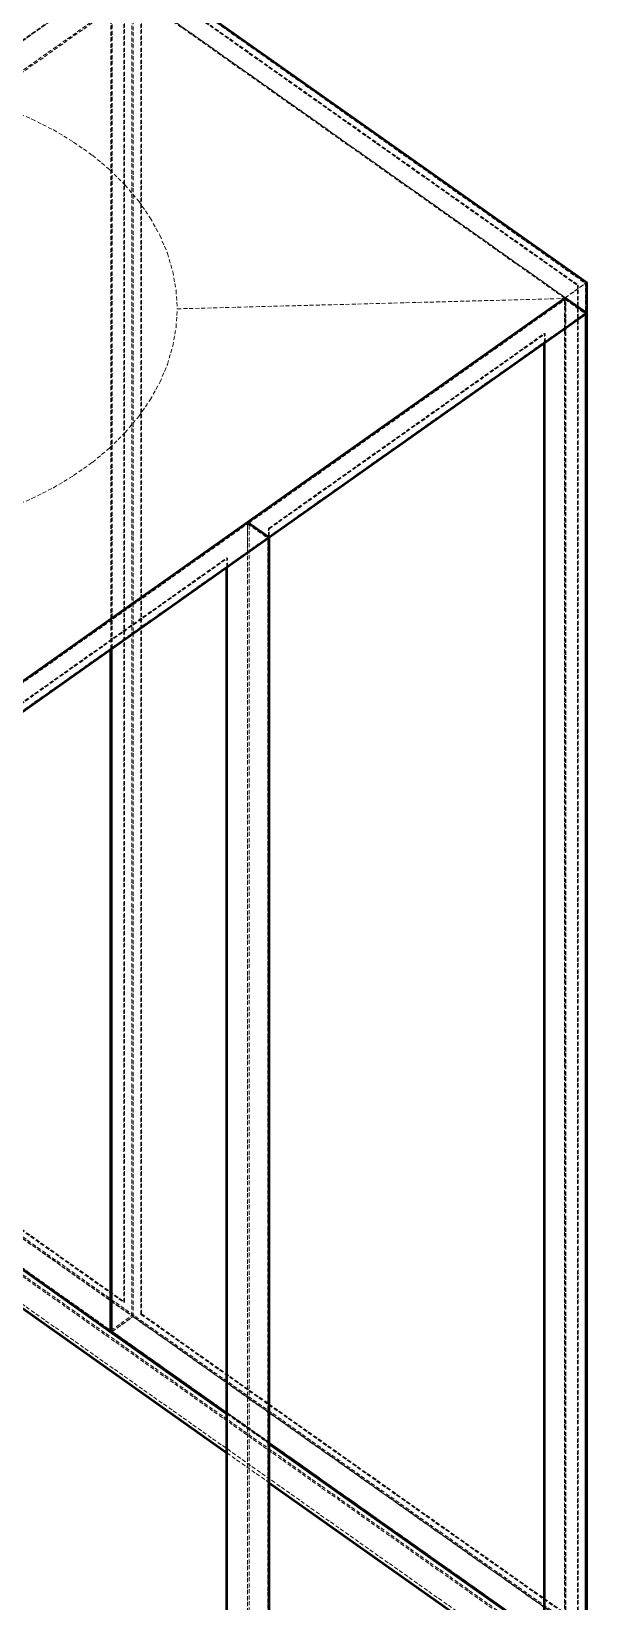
# Model space of a CAD drawing. Header units: millimetres. Extents: x 589 to 12190, y 300 to 8700.
# Drawn here: x 2890 to 3431, y 1602 to 3072 of the extents above; entities that cross this region are included whole.
import ezdxf

# ---------------------------------------------------------------- set-up
doc = ezdxf.new("R2010")
doc.units = ezdxf.units.MM
doc.linetypes.add('Hidden', pattern=[15, 5, -3, 5, -2])
for name, color, linetype, lineweight in [('Default', 7, 'Continuous', 50), ('Edges', 7, 'Hidden', 15), ('HiddenEdges', 2, 'Hidden', 15), ('HiddenSilhouettes', 2, 'Hidden', 15), ('HiddenWires', 7, 'Hidden', 15), ('Silhouettes', 7, 'Continuous', 50), ('Wires', 7, 'Hidden', 15)]:
    doc.layers.add(name, color=color, linetype=linetype, lineweight=lineweight)

# ---------------------------------------------------------------- blocks, each defined once
blk = doc.blocks.new('Isometric')
at = {"layer": 'Edges'}
for points in [[(954.5942730692618, 664.1187656836037), (987.625965410652, 663.152701153459), (1020.432112250192, 660.2610383252627), (1052.788548997565, 655.463735696701), (1084.474045830778, 648.7935691492926), (1115.272551931583, 640.2957657374236), (1144.973195485415, 630.0287361102846), (1173.373477401121, 618.062426562512), (1200.279357627681, 604.4786242100026), (1225.506895172437, 589.3701635328139), (1248.883888119331, 572.8401329180706), (1270.250477846144, 555.0015694841604), (1289.460875359518, 535.9762383775087), (1306.38379287871, 515.8942055264542), (1320.903565953385, 494.892677973186), (1332.921275581401, 473.1148442056833), (1342.35431662509, 450.7098131225512), (1349.138728363569, 427.8303557320642), (1353.228158691794, 404.632905152162), (1354.594382021164, 381.2759696962635)], [(1838.477737217536, 394.9924637340473), (1865.347793375239, 413.9924652488362)], [(1354.594382021164, 381.2759696962635), (1837.230894497616, 394.1108126713125)], [(1839.077712673702, 394.5682170107398), (1839.326230711821, 394.74394582474)], [(954.594361702374, 98.43320422649913), (987.6260538884421, 99.39926875664423), (1020.432200263078, 102.2908095145181), (1052.788506764032, 107.0881426606611), (1084.474131999945, 113.758400760812), (1115.272507259382, 122.2561126199389), (1144.97336495437, 132.5231727646596), (1173.373644946163, 144.4894823124323), (1200.279393513633, 158.0733151825225), (1225.506885470909, 173.1818674124534), (1248.883789443405, 189.7118369920358), (1270.250505777302, 207.5503699083665), (1289.460943390212, 226.5756094622766), (1306.383857680666, 246.6576423133311), (1320.903670537129, 267.6593224545022), (1332.92120403028, 289.4370341516833), (1342.354414105226, 311.8421873051375), (1349.138908481956, 334.7215836604632), (1353.228076130322, 357.9189732052046), (1354.594382021164, 381.2759696962635)], [(1468.519527815432, 96.59241552982712), (1864.499302771054, 376.5924378530299)], [(1863.650630262644, -1313.144077934972), (1863.650765981979, 375.1439381585997)], [(1813.304577675735, -1287.971017563941), (1813.304708509597, 339.5438946520039)], [(1467.670898465392, -1593.144069740595), (1467.671034184729, 95.14394635297685)], [(1468.519391959675, -1593.392622210316), (1468.519527815432, 96.59241552982712)], [(1417.324759561742, -1567.971070404725), (1417.324890395606, 59.54384181121941)], [(1442.497826570831, -1575.344019493349), (1442.49795942832, 77.34389205846628)], [(1273.640672544638, -894.7440140839979), (1273.640741091131, -42.05620838642517)], [(1087.176645916857, -762.8940333911153), (1271.943607507932, -893.5440078609697)], [(1087.176645848645, -763.7425614946073), (1416.476311786947, -996.5925936501878)], [(1272.792144257052, -894.9925421158127), (1272.792148843931, -837.9338069309742)], [(1273.640672544638, -894.7440140839979), (1416.476311855159, -995.7440655466958)], [(1469.367965072017, -1033.144113060303), (1812.456084951456, -1275.74405472284)], [(1469.367965003805, -1033.992641163795), (1812.456084883244, -1276.592582826332)]]:
    blk.add_lwpolyline(points, dxfattribs=at)
for points in [[(1301.076552968045, 774.9924940298156, 0), (1838.477737217536, 394.9924637340473, 0)], [(1838.477558368083, -1295.344027687726, 0), (1838.477691225571, 357.3438838640891, 0)], [(662.4178430843453, -473.4076299138367, 0), (1468.519527815432, 96.59241552982712, 0)]]:
    blk.add_polyline3d(points, dxfattribs=at)
at = {"layer": 'HiddenEdges'}
for points in [[(1289.055598946692, -857.8859386251399), (1289.055733097147, 810.8858968648819)], [(1299.662235139846, -876.3439882029802), (1299.662370859183, 811.9440278905918)], [(70.71082035789095, -55.85606568561525), (1272.792280044599, 794.1440020812515)], [(1273.640741091131, -42.05620838642517), (1273.640808263974, 793.5440020095743)], [(1309.420310025625, -873.4859154547964), (1309.42044417608, 795.2859200352259)], [(103.3203485944377, -69.82783590325562), (1297.965302749198, 774.9138276555032)], [(-634.2749534189568, 454.3862454590458), (1842.720241878367, -1297.113894180531)], [(-608.1120078107549, 425.5100941799351), (1895.046139877663, -1344.490046934567)], [(1837.230894497616, 394.1108126713125), (1838.477737149327, 394.143970190969)], [(1838.477691225571, 357.3438838640891), (1838.477694087419, 392.9439884058461)], [(1838.477733531439, 349.1390573845911), (1838.477737149327, 394.143970190969)], [(1838.477737149327, 394.143970190969), (1839.077712673702, 394.5682170107398)], [(1853.89269663938, 410.2858893408288), (1854.741190201874, 410.8858649745998)], [(1854.741056051419, -1257.885970515423), (1854.741190201874, 410.8858649745998)], [(1468.519487699107, 107.3708804965522), (1812.456215688857, 350.570906370835)], [(1813.304708509597, 339.5438946520039), (1813.304709347814, 349.970930737064)], [(1442.497826406157, -1574.992596329299), (1442.497962261914, 114.9924414108445)], [(1442.49795942832, 77.34389205846628), (1442.497962290167, 112.9439966002233)], [(1444.19498397557, 114.1439723056715), (1469.368055870131, 96.34392205842505)], [(1468.519356027027, -1530.571067804453), (1468.519487699107, 107.3708804965522)], [(1468.519487699107, 107.3708804965522), (1469.367981358063, 106.7709048627812)], [(662.4178029680197, -462.6291649471109), (1416.476397574865, 70.57085353005141)], [(1417.324890395606, 59.54384181121941), (1417.324891233822, 69.9708778962804)], [(1002.677370159865, -666.3439714605818), (1297.96517010314, -875.1439819799521)], [(1273.640672544638, -894.7440140839979), (1299.662235139846, -876.3439882029802)], [(1299.662200414753, -875.9925406010238), (1865.347657519481, -1275.992572491307)], [(1272.792144188838, -895.8410702193044), (1273.640637751333, -895.2410945855336)], [(1273.640637751333, -895.2410945855336), (1839.326094856061, -1295.241126475816)], [(1416.476311855159, -995.7440655466958), (1469.367965072017, -1033.144113060303)], [(1416.476311786947, -996.5925936501878), (1469.367965003805, -1033.992641163795)]]:
    blk.add_lwpolyline(points, dxfattribs=at)
for points in [[(70.71082042610078, -55.00757214253645, 0), (1272.792280112808, 794.9924956243299, 0)], [(77.81374799360583, -50.86372356320908, 0), (1271.943743128374, 793.5138089307516, 0)], [(1310.268937738574, 795.8858956689969, 0), (1854.741190201874, 410.8858649745998, 0)], [(-608.1120040022458, 472.886246933972, 0), (1895.046143686172, -1297.113894180531, 0)], [(1837.629200331995, 394.7439763423204, 0), (1863.650762927202, 413.1440022233378, 0)], [(1838.477601361778, -1294.992574006095, 0), (1838.477737217536, 394.9924637340473, 0)], [(1002.677335434772, -665.9925238586256, 0), (1299.662200414755, -875.9925406010241, 0)], [(1012.435445045644, -663.4858987123978, 0), (1288.207105384198, -858.485914258911, 0)], [(976.6557727713516, -685.2410778431351, 0), (1273.640637751334, -895.2410945855338, 0)], [(1272.79214425705, -894.9925421158125, 0), (1299.662200414753, -875.9925406010238, 0)], [(1299.662235139846, -876.3439882029802, 0), (1863.650621098313, -1275.144009550127, 0)], [(1309.420310025625, -873.4859154547964, 0), (1310.268803588119, -872.8859398210254, 0)], [(1309.420310025625, -873.4859154547964, 0), (1853.892562488924, -1258.485946149194, 0)]]:
    blk.add_polyline3d(points, dxfattribs=at)
at = {"layer": 'HiddenSilhouettes'}
for points in [[(1288.207105384198, -858.485914258911), (1288.207239534653, 810.2859212311114)], [(1297.96517010314, -875.1439819799521), (1297.965305822476, 813.1440341136204)], [(1299.662370859183, 811.9440278905918), (1863.650762927202, 413.1440022233378)], [(1271.943675861491, -43.25621488230354), (1271.943743227268, 794.7440082326025)], [(1310.268803588119, -872.8859398210254), (1310.268937738574, 795.8858956689969)], [(-608.1120038317156, 475.0075671084073), (1865.347657680259, -1273.992572559228)], [(-608.1120076402246, 427.6314143543709), (1863.046145419908, -1319.741313042771)], [(1863.650757781926, 349.1390573845911), (1863.650762927202, 413.1440022233378)], [(-634.2749570569356, 409.1314128794447), (1842.720238240388, -1342.368726760132)], [(636.396277462618, -455.8560975758983), (1838.477737149327, 394.143970190969)], [(1853.892562488924, -1258.485946149194), (1853.89269663938, 410.2858893408288)], [(1812.456214754179, 338.9439188818142), (1812.456215688857, 350.570906370835)], [(1812.456215688857, 350.570906370835), (1813.304709347814, 349.970930737064)], [(638.0932992444828, -455.8560731379919), (1442.497962290167, 112.9439966002233)], [(1444.194848256233, -1574.144043787901), (1444.19498397557, 114.1439723056715)], [(1469.367972774884, -2.035528086707927e-05), (1469.367981358063, 106.7709048627812)], [(663.2662966269763, -463.2291405808819), (1417.324891233822, 69.9708778962804)], [(1416.476397574865, 70.57085353005141), (1417.324891233822, 69.9708778962804)], [(1416.476396640187, 58.94386604103011), (1416.476397574865, 70.57085353005141)], [(1271.943607507932, -893.5440078609697), (1297.96517010314, -875.1439819799521)], [(1416.476311718735, -997.4411217536799), (1469.367964935593, -1034.841169267287)], [(1416.476307807908, -1046.09006657866), (1469.367961024766, -1083.490114092267)]]:
    blk.add_lwpolyline(points, dxfattribs=at)
for points in [[(1273.640773607093, 794.7439777150216, 0), (1839.326230711821, 394.74394582474, 0)], [(1309.42044417608, 795.2859200352259, 0), (1853.89269663938, 410.2858893408288, 0)], [(98.99509328133718, -75.00757373705028, 0), (1299.662333054962, 773.9924894026158, 0)], [(1272.792212775289, -42.65620859452702, 0), (1272.792277951433, 768.1059506724373, 0)], [(1444.19498397557, 114.1439723056715, 0), (1838.477694087419, 392.9439884058461, 0)], [(1837.629064612659, -1293.544039751252, 0), (1837.629200331995, 394.7439763423204, 0)], [(1838.47773705286, 392.9439580246908, 0), (1863.650759872426, 375.1439424787063, 0)], [(1839.326094856061, -1295.241126475816, 0), (1839.326230683567, 394.3924882366955, 0)], [(1469.367981358063, 106.7709048627812, 0), (1813.304709347814, 349.970930737064, 0)], [(1442.497962290167, 112.9439966002233, 0), (1467.671034184729, 95.14394635297685, 0)], [(1013.283938608138, -662.8859230786268, 0), (1289.055598946692, -857.8859386251399, 0)], [(1273.640637751334, -895.2410945855338, 0), (1273.640642358194, -837.9338069309742, 0)], [(1288.207105384198, -858.485914258911, 0), (1289.055598946692, -857.8859386251399, 0)], [(1310.268803588119, -872.8859398210254, 0), (1854.741056051419, -1257.885970515423, 0)]]:
    blk.add_polyline3d(points, dxfattribs=at)
at = {"layer": 'HiddenWires'}
blk.add_lwpolyline([(1837.877761693162, 394.5682169142769), (1838.477737149327, 394.143970190969)], dxfattribs=at)
at = {"layer": 'Silhouettes'}
for points in [[(1327.946609125748, 793.9924955446045), (1865.347793375239, 413.9924652488362)], [(1865.347657519481, -1275.992572491307), (1865.347793375239, 413.9924652488362)], [(1442.497962261914, 114.9924414108445), (1838.477737217536, 394.9924637340473)], [(1839.326230683567, 394.3924882366955), (1839.326230711821, 394.74394582474)], [(1469.368131220415, 96.34397533912897), (1863.650759872425, 375.1439338384916)], [(1864.499166915296, -1313.392599887113), (1864.499302771054, 376.5924378530299)], [(1812.456084016777, -1287.37104193017), (1812.456214754179, 338.9439188818142)], [(1469.367920150794, -1591.944094035147), (1469.368055870131, 96.34392205842505)], [(1271.943607507932, -893.5440078609697), (1271.943675861491, -43.25621488230354)], [(1272.792144188838, -895.8410702193044), (1272.792212775289, -42.65620859452702)], [(1087.176645780433, -764.591089598099), (1272.79214418884, -895.8410702193046)], [(1087.176641869606, -813.2400344230796), (1416.476307807908, -1046.09006657866)], [(1272.79214425705, -894.9925421158125), (1290.850350472417, -907.7616224789488)], [(1272.792144188838, -895.8410702193044), (1416.476311718735, -997.4411217536799)], [(1469.367964935593, -1034.841169267287), (1812.456084815032, -1277.441110929824)], [(1469.367961024766, -1083.490114092267), (1785.077607407005, -1306.730551043409)]]:
    blk.add_lwpolyline(points, dxfattribs=at)
for points in [[(1837.629200331995, 394.7439763423204, 0)], [(1863.650759872426, 375.1439424787063, 0)]]:
    blk.add_polyline3d(points, close=True, dxfattribs=at)
for points in [[(1838.477737217536, 394.9924637340473, 0), (1864.499302771054, 376.5924378530299, 0)], [(636.3962775308282, -455.0076040328195, 0), (1442.497962261914, 114.9924414108445, 0)], [(1442.497962261914, 114.9924414108445, 0), (1468.519527815432, 96.59241552982712, 0)], [(663.2664464893282, -473.6560701045341, 0), (1467.671034184729, 95.14394635297685, 0)], [(1416.476265902786, -1567.371094770954, 0), (1416.476396640187, 58.94386604103011, 0)]]:
    blk.add_polyline3d(points, dxfattribs=at)
at = {"layer": 'Wires'}
blk.add_lwpolyline([(1300.476577443671, 774.5682472100448), (1837.877761693162, 394.5682169142769)], dxfattribs=at)

msp = doc.modelspace()

# ---------------------------------------------------------------- block references
at = {"layer": 'Default', "xscale": 0.75, "yscale": 0.75, "zscale": 0.75}
msp.add_blockref('Isometric', (2010, 2526), dxfattribs=at)

doc.saveas('drawing.dxf')
